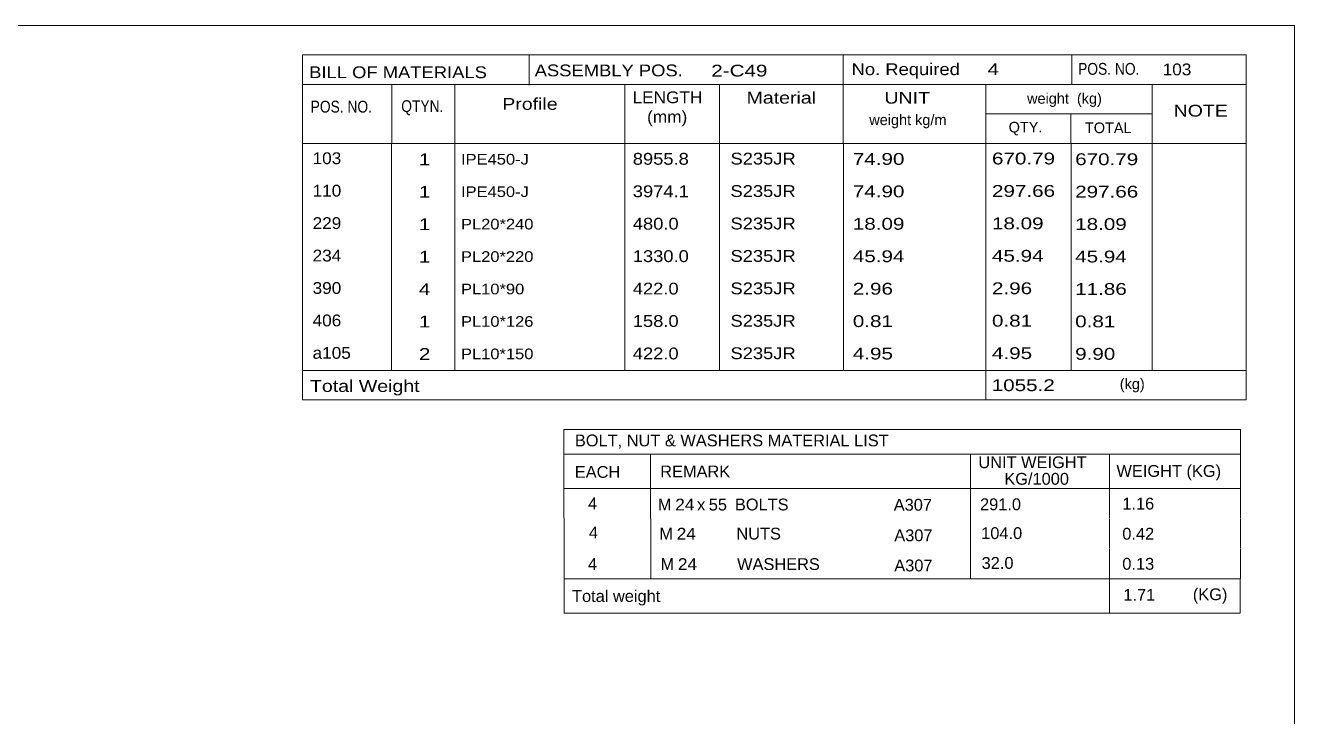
# Model space of a CAD drawing. Header units: millimetres. Extents: x 2 to 579, y 1 to 825.
# Drawn here: x 342.3 to 579, y 696.1 to 825 of the extents above; entities that cross this region are included whole.
import ezdxf

# ---------------------------------------------------------------- set-up
doc = ezdxf.new("R2010")
doc.units = ezdxf.units.MM
doc.linetypes.add('XKITLINE00', pattern=[0])
doc.layers.add('DrawingSheet', color=5, linetype='Continuous', lineweight=0)
doc.layers.add('OtherObjectType', color=7, linetype='Continuous', lineweight=0)
doc.styles.add('ARIAL_NARROW', font='ARIALN.TTF')

# ---------------------------------------------------------------- blocks, each defined once
blk = doc.blocks.new('*A57')
at = {"layer": 'DrawingSheet', "color": 5, "linetype": 'XKITLINE00', "lineweight": 0}
for p, q in [((579, 825), (5, 825)), ((579, 5), (579, 825))]:
    blk.add_line(p, q, dxfattribs=at)
blk = doc.blocks.new('*A58')
at = {"layer": 'OtherObjectType', "color": 7, "linetype": 'XKITLINE00', "lineweight": 0}
for p, q in [((442.76, 749.65), (442.75, 738.65)), ((442.76, 749.65), (568.88, 749.65)), ((568.88, 749.65), (568.88, 738.65)), ((442.75, 745), (568.88, 745)), ((458.87, 745.01), (458.87, 738.65)), ((518.57, 745.01), (518.57, 738.65)), ((544.47, 744.99), (544.47, 738.65)), ((442.76, 738.62), (442.76, 733.12)), ((442.77, 738.65), (568.88, 738.65)), ((458.92, 738.65), (458.92, 733.03)), ((518.57, 738.65), (518.57, 733.03)), ((544.5, 738.65), (544.5, 733.15)), ((568.88, 738.65), (568.88, 733.15)), ((442.79, 733.03), (442.79, 727.42)), ((458.95, 733.03), (458.95, 727.41)), ((518.57, 733.03), (518.57, 727.41)), ((544.5, 733.03), (544.5, 727.53)), ((568.88, 733.03), (568.88, 727.53)), ((442.79, 727.4), (442.79, 721.83)), ((458.95, 727.41), (458.95, 721.79)), ((518.57, 727.41), (518.57, 721.79)), ((544.5, 727.41), (544.5, 721.8)), ((568.88, 727.41), (568.88, 721.8)), ((568.88, 721.8), (442.75, 721.83)), ((442.78, 721.79), (442.78, 715.39)), ((442.85, 721.79), (568.87, 721.79)), ((544.5, 721.76), (544.5, 715.34)), ((568.87, 721.76), (568.87, 715.35)), ((442.77, 715.35), (568.87, 715.35))]:
    blk.add_line(p, q, dxfattribs=at)
at = {"layer": 'OtherObjectType', "color": 7, "style": 'ARIAL_NARROW'}
for s, width, p in [('BOLT, NUT & WASHERS MATERIAL LIST', 1.211571, (444.79, 746.49)), ('UNIT WEIGHT', 1.211571, (520.03, 742.42)), ('EACH', 1.211571, (444.78, 740.62)), ('REMARK', 1.211571, (460.7, 740.71)), (' KG/1000', 1.211571, (524.02, 739.33)), ('WEIGHT (KG)', 1.211571, (545.78, 740.8)), ('4', 1.211571, (447.26, 734.75)), ('M', 1.211571, (460.26, 734.55)), ('24', 1.275, (463.5, 734.53)), ('x', 1.211571, (467.58, 734.53)), ('55', 1.211571, (469.76, 734.52)), ('BOLTS', 1.211571, (474.63, 734.54)), ('A307', 1.211571, (504.25, 734.49)), ('291.0', 1.211571, (520.34, 734.58)), ('1.16', 1.211571, (546.87, 734.71)), ('4', 1.211571, (447.4, 729.31)), ('M', 1.211571, (460.54, 729.11)), ('24', 1.275, (463.78, 729.09)), ('NUTS', 1.211571, (474.91, 729.11)), ('104.0', 1.211571, (520.56, 729.2)), ('0.42', 1.211571, (546.87, 729.09)), ('A307', 1.211571, (504.35, 728.79)), ('4', 1.211571, (447.24, 723.44)), ('M', 1.211571, (460.76, 723.44)), ('24', 1.275, (464, 723.42)), ('WASHERS', 1.211571, (475.04, 723.43)), ('A307', 1.211571, (504.35, 723.17)), ('32.0', 1.211571, (520.64, 723.64)), ('0.13', 1.211571, (546.87, 723.48)), ('Total weight', 1.211571, (444.26, 717.47)), ('1.71', 1.211571, (547.07, 717.7)), ('(KG)', 1.211571, (560.02, 717.8))]:
    blk.add_text(s, height=2.2, dxfattribs=dict(at, width=width)).set_placement(p)
blk = doc.blocks.new('*A63')
at = {"layer": 'OtherObjectType', "color": 7, "linetype": 'XKITLINE00', "lineweight": 0}
for p, q in [((393.98, 819.5), (569.98, 819.5)), ((393.98, 819.5), (393.98, 808.5)), ((436.26, 819.42), (436.26, 813.87)), ((494.85, 814), (494.85, 819.5)), ((537.43, 813.96), (537.43, 819.42)), ((569.98, 814), (569.98, 819.5)), ((393.98, 814), (569.98, 814)), ((410.64, 814), (410.64, 803)), ((422.4, 813.98), (422.4, 803.03)), ((454.12, 813.99), (454.13, 803)), ((471.78, 813.98), (471.78, 803)), ((494.85, 813.98), (494.85, 803)), ((521.43, 814), (521.43, 803)), ((552.42, 814), (552.42, 803)), ((569.98, 814), (569.98, 808.5)), ((393.98, 808.5), (393.98, 803)), ((521.45, 808.52), (552.45, 808.52)), ((537.28, 808.52), (537.28, 803)), ((569.98, 808.5), (569.98, 803)), ((393.98, 803), (569.98, 803)), ((393.98, 803), (393.98, 796.95)), ((410.63, 803), (410.63, 796.95)), ((422.44, 802.99), (422.44, 796.95)), ((454.12, 803), (454.11, 796.95)), ((471.79, 803), (471.79, 796.95)), ((494.87, 803), (494.87, 796.95)), ((521.44, 803), (521.44, 796.95)), ((537.33, 802.95), (537.33, 796.95)), ((552.43, 803), (552.43, 796.95)), ((569.98, 803), (569.98, 796.95)), ((393.98, 796.95), (393.98, 790.9)), ((410.63, 796.95), (410.63, 790.9)), ((422.44, 796.94), (422.44, 790.9)), ((454.12, 796.95), (454.11, 790.9)), ((471.79, 796.95), (471.79, 790.9)), ((494.87, 796.95), (494.87, 790.9)), ((521.44, 796.95), (521.44, 790.9)), ((537.33, 796.9), (537.33, 790.9)), ((552.43, 796.95), (552.43, 790.9)), ((569.98, 796.95), (569.98, 790.9)), ((393.98, 790.9), (393.98, 784.85)), ((410.63, 790.9), (410.63, 784.85)), ((422.44, 790.89), (422.44, 784.85)), ((454.12, 790.9), (454.11, 784.85)), ((471.79, 790.9), (471.79, 784.85)), ((494.87, 790.9), (494.87, 784.85)), ((521.44, 790.9), (521.44, 784.85)), ((537.33, 790.85), (537.33, 784.85)), ((552.43, 790.9), (552.43, 784.85)), ((569.98, 790.9), (569.98, 784.85)), ((393.98, 784.85), (393.98, 778.8)), ((410.63, 784.85), (410.63, 778.8)), ((422.44, 784.84), (422.44, 778.8)), ((454.12, 784.85), (454.11, 778.8)), ((471.79, 784.85), (471.79, 778.8)), ((494.87, 784.85), (494.87, 778.8)), ((521.44, 784.85), (521.44, 778.8)), ((537.33, 784.8), (537.33, 778.8)), ((552.43, 784.85), (552.43, 778.8)), ((569.98, 784.85), (569.98, 778.8)), ((393.98, 778.8), (393.98, 772.75)), ((410.63, 778.8), (410.63, 772.75)), ((422.44, 778.79), (422.44, 772.75)), ((454.12, 778.8), (454.11, 772.75)), ((471.79, 778.8), (471.79, 772.75)), ((494.87, 778.8), (494.87, 772.75)), ((521.44, 778.8), (521.44, 772.75)), ((537.33, 778.75), (537.33, 772.75)), ((552.43, 778.8), (552.43, 772.75)), ((569.98, 778.8), (569.98, 772.75)), ((393.98, 772.75), (393.98, 766.7)), ((410.63, 772.75), (410.63, 766.7)), ((422.44, 772.74), (422.44, 766.7)), ((454.12, 772.75), (454.11, 766.7)), ((471.79, 772.75), (471.79, 766.7)), ((494.87, 772.75), (494.87, 766.7)), ((521.44, 772.75), (521.44, 766.7)), ((537.33, 772.7), (537.33, 766.7)), ((552.43, 772.75), (552.43, 766.7)), ((569.98, 772.75), (569.98, 766.7)), ((393.98, 766.7), (393.98, 760.65)), ((410.63, 766.7), (410.63, 760.65)), ((422.44, 766.69), (422.44, 760.65)), ((454.12, 766.7), (454.11, 760.65)), ((471.79, 766.7), (471.79, 760.65)), ((494.87, 766.7), (494.87, 760.65)), ((521.44, 766.7), (521.44, 760.65)), ((537.33, 766.65), (537.33, 760.65)), ((552.43, 766.7), (552.43, 760.65)), ((569.98, 766.7), (569.98, 760.65)), ((393.98, 760.65), (569.98, 760.65)), ((393.98, 760.65), (393.98, 755.15)), ((521.44, 760.65), (521.44, 755.15)), ((569.98, 760.65), (569.98, 755.15)), ((393.98, 755.15), (569.98, 755.15))]:
    blk.add_line(p, q, dxfattribs=at)
at = {"layer": 'OtherObjectType', "color": 7, "style": 'ARIAL_NARROW'}
for s, height, width, p in [('BILL OF MATERIALS', 2.2, 1.36, (395.25, 815.16)), ('ASSEMBLY POS.', 2.2, 1.36, (437.3, 815.5)), ('2-C49', 2.2, 1.525501, (470.23, 815.46)), ('No. Required', 2.2, 1.36, (496.39, 815.72)), ('4', 2.2, 1.525501, (521.75, 815.72)), ('POS. NO.', 2.2, 1.02, (538.63, 815.79)), ('103', 2.2, 1.270501, (554.4, 815.69)), ('LENGTH', 2.2, 1.275, (455.54, 810.49)), ('Material', 2.2, 1.445, (476.81, 810.41)), ('UNIT', 2.2, 1.445, (502.52, 810.4)), ('weight  (kg)', 1.98, 1.19, (529.11, 810.39)), ('POS. NO.', 2.2, 1.02, (395.53, 808.74)), ('QTYN.', 2.2, 1.02, (412.42, 808.84)), ('Profile', 2.2, 1.445, (431.26, 809.25)), ('NOTE', 2.2, 1.445, (556.44, 807.99)), ('(mm)', 2.2, 1.275, (458.26, 806.86)), ('weight kg/m', 1.98, 1.19, (499.69, 806.4)), ('QTY.', 1.98, 1.19, (525.68, 805.03)), ('TOTAL', 1.98, 1.19, (539.9, 804.91)), ('103', 2.2, 1.270501, (395.89, 799.12)), ('1', 2.2, 1.525501, (415.71, 798.91)), ('IPE450-J', 1.98, 1.355501, (423.56, 799.04)), ('8955.8', 2.2, 1.355501, (455.59, 799.01)), ('S235JR', 2.2, 1.355501, (473.81, 799.05)), ('74.90', 2.2, 1.525501, (496.62, 798.99)), ('670.79', 2.2, 1.525501, (522.57, 799.07)), ('670.79', 2.2, 1.525501, (538.08, 798.94)), ('110', 2.2, 1.270501, (395.89, 793.07)), ('S235JR', 2.2, 1.355501, (473.81, 793)), ('297.66', 2.2, 1.525501, (522.57, 793.02)), ('1', 2.2, 1.525501, (415.71, 792.86)), ('IPE450-J', 1.98, 1.355501, (423.56, 792.99)), ('3974.1', 2.2, 1.355501, (455.59, 792.96)), ('74.90', 2.2, 1.525501, (496.62, 792.94)), ('297.66', 2.2, 1.525501, (538.08, 792.89)), ('229', 2.2, 1.270501, (395.89, 787.02)), ('1', 2.2, 1.525501, (415.71, 786.81)), ('PL20*240', 1.98, 1.355501, (423.56, 786.94)), ('480.0', 2.2, 1.355501, (455.59, 786.91)), ('S235JR', 2.2, 1.355501, (473.81, 786.95)), ('18.09', 2.2, 1.525501, (496.62, 786.89)), ('18.09', 2.2, 1.525501, (522.57, 786.97)), ('18.09', 2.2, 1.525501, (538.08, 786.84)), ('234', 2.2, 1.270501, (395.89, 780.97)), ('1', 2.2, 1.525501, (415.71, 780.76)), ('PL20*220', 1.98, 1.355501, (423.56, 780.89)), ('1330.0', 2.2, 1.355501, (455.59, 780.86)), ('S235JR', 2.2, 1.355501, (473.81, 780.9)), ('45.94', 2.2, 1.525501, (496.62, 780.84)), ('45.94', 2.2, 1.525501, (522.57, 780.92)), ('45.94', 2.2, 1.525501, (538.08, 780.79)), ('390', 2.2, 1.270501, (395.89, 774.92)), ('4', 2.2, 1.525501, (415.71, 774.71)), ('PL10*90', 1.98, 1.355501, (423.56, 774.84)), ('422.0', 2.2, 1.355501, (455.59, 774.81)), ('S235JR', 2.2, 1.355501, (473.81, 774.85)), ('2.96', 2.2, 1.525501, (496.62, 774.79)), ('2.96', 2.2, 1.525501, (522.57, 774.87)), ('11.86', 2.2, 1.525501, (538.08, 774.74)), ('406', 2.2, 1.270501, (395.89, 768.87)), ('1', 2.2, 1.525501, (415.71, 768.66)), ('PL10*126', 1.98, 1.355501, (423.56, 768.79)), ('158.0', 2.2, 1.355501, (455.59, 768.76)), ('S235JR', 2.2, 1.355501, (473.81, 768.8)), ('0.81', 2.2, 1.525501, (496.62, 768.74)), ('0.81', 2.2, 1.525501, (522.57, 768.82)), ('0.81', 2.2, 1.525501, (538.08, 768.69)), ('a105', 2.2, 1.270501, (395.89, 762.82)), ('2', 2.2, 1.525501, (415.71, 762.61)), ('PL10*150', 1.98, 1.355501, (423.56, 762.74)), ('422.0', 2.2, 1.355501, (455.59, 762.71)), ('S235JR', 2.2, 1.355501, (473.81, 762.75)), ('4.95', 2.2, 1.525501, (496.62, 762.69)), ('4.95', 2.2, 1.525501, (522.57, 762.77)), ('9.90', 2.2, 1.525501, (538.08, 762.64)), ('Total Weight', 2.2, 1.445, (395.4, 756.64)), ('1055.2', 2.2, 1.525501, (522.52, 756.79)), ('(kg)', 1.98, 1.19, (546.4, 757.16))]:
    blk.add_text(s, height=height, dxfattribs=dict(at, width=width)).set_placement(p)

msp = doc.modelspace()

# ---------------------------------------------------------------- block references
at = {"lineweight": 0}
for name in ['*A57', '*A63', '*A58']:
    msp.add_blockref(name, (0, 0), dxfattribs=at)

doc.saveas('drawing.dxf')
